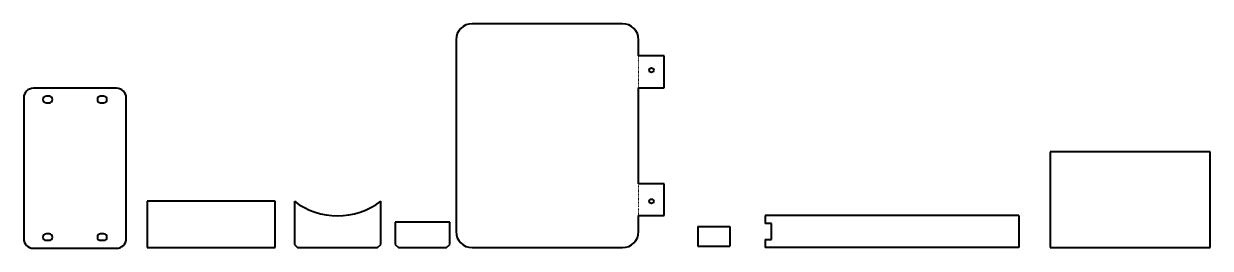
# Model space of a CAD drawing. Header units: millimetres. Extents: x -160 to 3545, y -2 to 700.
import ezdxf

# ---------------------------------------------------------------- set-up
doc = ezdxf.new("R2010")
doc.units = ezdxf.units.MM
doc.linetypes.add('K5LT_BASIC', pattern=[0])
doc.linetypes.add('K5LT_CHAIN_LINE_WITH_2_POINTS', pattern=[12, 4, -2, 1, -2, 1, -2])

msp = doc.modelspace()

# ---------------------------------------------------------------- linework, layer by layer
at = {"color": 7, "linetype": 'K5LT_BASIC', "lineweight": 40, "true_color": 0xffffff}
for p, q in [((1710, 700), (1240, 700)), ((1190, 650), (1190, 50)), ((1760, 600), (1760, 650)), ((1840, 600), (1760, 600)), ((1840, 500), (1840, 600)), ((130, 498), (-130, 498)), ((1760, 500), (1840, 500)), ((1760, 200), (1760, 500)), ((-160, 468), (-160, 28)), ((-80, 473), (-90, 473)), ((-90, 453), (-80, 453)), ((90, 473), (80, 473)), ((80, 453), (90, 453)), ((160, 28), (160, 468)), ((3045, 300), (3045, 0)), ((3545, 300), (3045, 300)), ((3545, 0), (3545, 300)), ((1840, 200), (1760, 200)), ((1840, 100), (1840, 200)), ((625, 145), (225, 145)), ((225, 145), (225, 0)), ((625, 0), (625, 145)), ((685, 145), (685, 10)), ((955, 10), (955, 145)), ((1000, 80), (1000, 10)), ((1170, 80), (1000, 80)), ((1170, 10), (1170, 80)), ((1760, 100), (1840, 100)), ((1760, 50), (1760, 100)), ((2215, 100), (2155, 100)), ((2155, 100), (2155, 75)), ((2175, 75), (2155, 75)), ((2175, 25), (2175, 75)), ((2901.8, 100), (2215, 100)), ((2946.8, 100), (2901.8, 100)), ((2946.8, 100), (2946.8, 0)), ((-80, 43), (-90, 43)), ((90, 43), (80, 43)), ((1945, 66.1), (2045, 66.1)), ((1945, 66.1), (1945, 5)), ((2045, 66.1), (2045, 5)), ((-90, 23), (-80, 23)), ((80, 23), (90, 23)), ((225, 0), (625, 0)), ((685, 10), (695, 0)), ((695, 0), (945, 0)), ((945, 0), (955, 10)), ((1000, 10), (1010, 0)), ((1010, 0), (1160, 0)), ((1160, 0), (1170, 10)), ((1240, 0), (1710, 0)), ((1945, 5), (2045, 5)), ((2155, 25), (2155, 0)), ((2155, 25), (2175, 25)), ((3045, 0), (3545, 0)), ((-130, -2), (130, -2)), ((2215, 0), (2155, 0)), ((2901.8, 0), (2215, 0)), ((2946.8, 0), (2901.8, 0))]:
    msp.add_line(p, q, dxfattribs=at)
at = {"color": 7, "linetype": 'K5LT_CHAIN_LINE_WITH_2_POINTS', "lineweight": 18, "true_color": 0xffffff}
msp.add_line((1760, 600), (1760, 100), dxfattribs=at)
at = {"color": 7, "linetype": 'K5LT_BASIC', "lineweight": 40, "true_color": 0xffffff}
for centre in [(1800, 555), (1800, 145)]:
    msp.add_circle(centre, 7, dxfattribs=at)
for centre, radius, start, end in [((1240, 650), 50, 90, 180), ((1710, 650), 50, 0, 90), ((-130, 468), 30, 90, 180), ((130, 468), 30, 0, 90), ((-90, 463), 10, 90, 270), ((-80, 463), 10, 270, 90), ((80, 463), 10, 90, 270), ((90, 463), 10, 270, 90), ((820, 323.7), 224, 232.938, 307.062), ((-90, 33), 10, 90, 270), ((-80, 33), 10, 270, 90), ((80, 33), 10, 90, 270), ((90, 33), 10, 270, 90), ((1240, 50), 50, 180, 270), ((1710, 50), 50, 270, 0), ((-130, 28), 30, 180, 270), ((130, 28), 30, 270, 0)]:
    msp.add_arc(centre, radius, start, end, dxfattribs=at)

doc.saveas('drawing.dxf')
